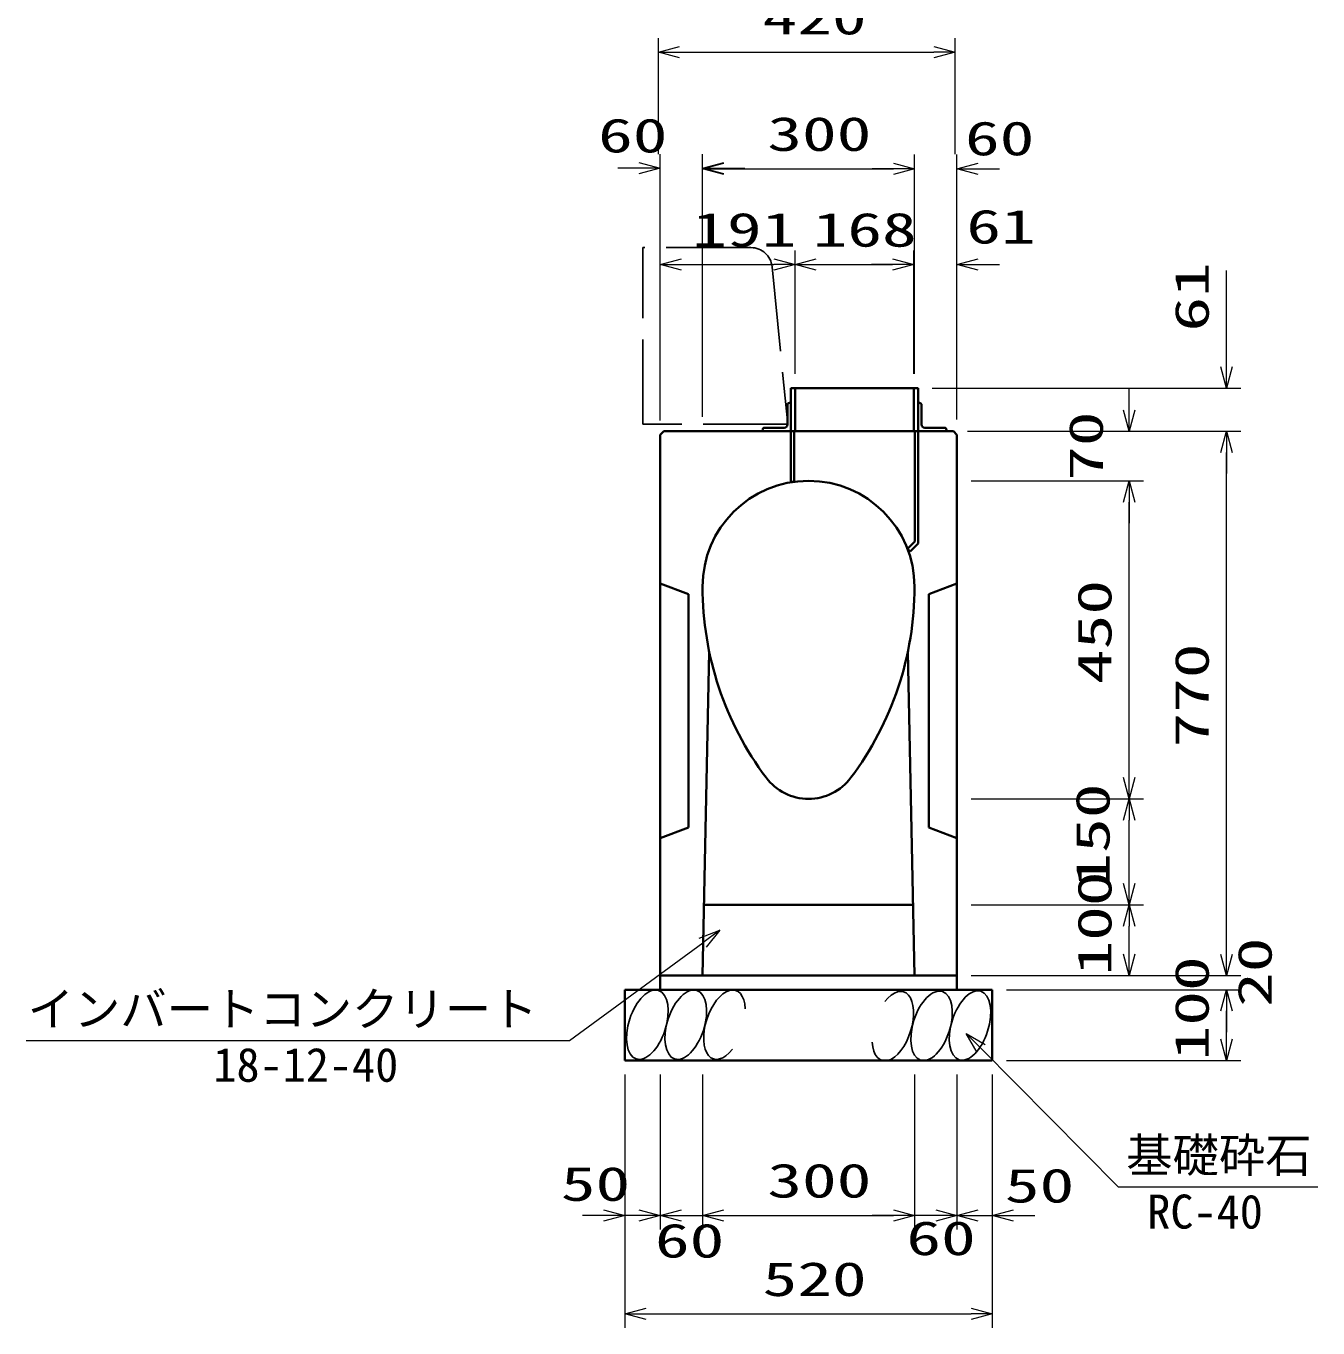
# Model space of a CAD drawing. Units: millimetres on the paper. Extents: x 0 to 841, y 0 to 594.
# Drawn here: x 306.6 to 398, y 412 to 504.1 of the extents above; entities that cross this region are included whole.
import ezdxf
from ezdxf.enums import TextEntityAlignment as Align

# ---------------------------------------------------------------- set-up
doc = ezdxf.new("R2010")
doc.units = ezdxf.units.MM
doc.linetypes.add('DASHED', pattern=[7.5, 6, -1.5])
for name, color, linetype, lineweight in [('D-STR-DIM（寸法）', 7, 'Continuous', 13), ('D-STR-HTXT(基礎砕石-旗)', 7, 'Continuous', 13), ('D-STR-HTXT（旗上げ）', 7, 'Continuous', 13), ('D-STR-STRF(グリ)', 7, 'Continuous', 25), ('D-STR-STRF(歩車)', 7, 'DASHED', 25), ('D-STR（構造物）', 1, 'Continuous', 35)]:
    doc.layers.add(name, color=color, linetype=linetype, lineweight=lineweight)
doc.styles.add('ＭＳ ゴシック', font='')
doc.styles.get('ＭＳ ゴシック').set_extended_font_data('MS Gothic')

# ---------------------------------------------------------------- blocks, each defined once
blk = doc.blocks.new('_Open30')
at = {"color": 7, "linetype": 'Continuous', "lineweight": 13}
for p, q in [((-1, 0.2679), (0, 0)), ((0, 0), (-1, -0.2679)), ((0, 0), (-1, 0))]:
    blk.add_line(p, q, dxfattribs=at)

msp = doc.modelspace()

# ---------------------------------------------------------------- linework, layer by layer
at = {"layer": 'D-STR-DIM（寸法）'}
for p, q in [((351.325, 495.04), (351.325, 503.249)), ((372.325, 495.04), (372.325, 503.249)), ((352.825, 502.249), (370.825, 502.249)), ((351.45, 476.183), (351.45, 495.04)), ((354.45, 476.464), (354.45, 495.04)), ((354.45, 476.464), (354.45, 495.007)), ((369.45, 479.483), (369.45, 495.007)), ((369.45, 479.483), (369.45, 495.007)), ((372.45, 476.274), (372.45, 495.007)), ((349.95, 494.04), (348.45, 494.04)), ((355.95, 494.04), (357.45, 494.04)), ((355.95, 494.007), (367.95, 494.007)), ((367.95, 494.007), (366.45, 494.007)), ((373.95, 494.007), (375.45, 494.007)), ((351.45, 476.183), (351.45, 488.231)), ((361, 479.483), (361, 488.231)), ((361, 480.483), (361, 488.231)), ((369.4, 479.483), (369.4, 488.231)), ((369.4, 479.483), (369.4, 488.231)), ((372.45, 479.483), (372.45, 488.231)), ((352.95, 487.231), (359.5, 487.231)), ((362.5, 487.231), (367.9, 487.231)), ((367.9, 487.231), (366.4, 487.231)), ((373.95, 487.231), (375.45, 487.231)), ((391.528, 479.983), (391.528, 486.816)), ((370.7, 478.483), (392.528, 478.483)), ((384.643, 476.933), (384.643, 478.433)), ((373.2, 475.433), (392.528, 475.433)), ((373.2, 475.433), (385.643, 475.433)), ((373.79, 475.433), (392.528, 475.433)), ((391.528, 438.425), (391.528, 473.933)), ((391.528, 473.933), (391.528, 472.433)), ((373.45, 471.925), (385.643, 471.925)), ((373.45, 471.925), (385.643, 471.925)), ((384.643, 450.927), (384.643, 470.425)), ((384.643, 470.425), (384.643, 468.925)), ((373.45, 449.427), (385.643, 449.427)), ((373.45, 449.427), (385.643, 449.427)), ((384.643, 443.427), (384.643, 447.927)), ((373.45, 441.927), (385.643, 441.927)), ((373.45, 441.927), (385.643, 441.927)), ((384.643, 438.427), (384.643, 440.427)), ((391.528, 438.425), (391.528, 439.925)), ((373.45, 436.927), (385.643, 436.927)), ((373.45, 436.925), (392.528, 436.925)), ((373.45, 436.925), (392.528, 436.925)), ((375.95, 435.925), (392.528, 435.925)), ((375.95, 435.925), (392.528, 435.925)), ((391.528, 432.425), (391.528, 434.425)), ((391.528, 434.425), (391.528, 432.925)), ((375.95, 430.925), (392.528, 430.925)), ((348.95, 429.925), (348.95, 418.958)), ((351.45, 429.925), (351.45, 418.958)), ((351.45, 429.925), (351.45, 418.958)), ((354.45, 429.925), (354.45, 418.958)), ((354.45, 429.925), (354.45, 418.958)), ((369.45, 429.925), (369.45, 418.958)), ((369.45, 429.925), (369.45, 418.958)), ((372.45, 429.925), (372.45, 418.958)), ((372.45, 429.925), (372.45, 418.958)), ((374.95, 429.925), (374.95, 418.958)), ((347.45, 419.958), (345.95, 419.958)), ((349.95, 419.958), (348.45, 419.958)), ((352.95, 419.958), (354.45, 419.958)), ((355.95, 419.958), (357.45, 419.958)), ((355.95, 419.958), (367.95, 419.958)), ((367.95, 419.958), (366.45, 419.958)), ((370.95, 419.958), (369.45, 419.958)), ((373.95, 419.958), (375.45, 419.958)), ((376.45, 419.958), (377.95, 419.958)), ((348.95, 418.958), (348.95, 411.993)), ((374.95, 418.958), (374.95, 411.993)), ((350.45, 412.993), (373.45, 412.993))]:
    msp.add_line(p, q, dxfattribs=at)
at = {"layer": 'D-STR-HTXT(基礎砕石-旗)'}
msp.add_lwpolyline([(397.994, 421.953), (383.89, 421.953), (374.167, 431.769)], dxfattribs=at)
at = {"layer": 'D-STR-HTXT（旗上げ）'}
msp.add_lwpolyline([(306.585, 432.339), (345.03, 432.339), (354.46, 439.248)], dxfattribs=at)
at = {"layer": 'D-STR-STRF(グリ)'}
for centre, major_axis in [((350.545, 433.449), (0.79, 2.421)), ((353.266, 433.449), (0.79, 2.421)), ((370.654, 433.368), (-0.771, -2.427)), ((373.376, 433.39), (-0.771, -2.427))]:
    msp.add_ellipse(centre, major_axis=major_axis, ratio=0.5139, dxfattribs=at)
for centre, major_axis in [((356.007, 433.449), (0.79, 2.421)), ((367.914, 433.346), (-0.771, -2.427))]:
    msp.add_ellipse(centre, major_axis=major_axis, ratio=0.5139, start_param=5.357556, end_param=10.375065, dxfattribs=at)
at = {"layer": 'D-STR-STRF(歩車)'}
for p, q in [((350.236, 475.926), (350.236, 488.426)), ((357.879, 488.426), (350.236, 488.426)), ((359.371, 487.075), (360.486, 475.926)), ((360.486, 475.926), (350.236, 475.926))]:
    msp.add_line(p, q, dxfattribs=at)
msp.add_arc((357.879, 486.926), 1.5, 5.71077, 89.99998, dxfattribs=at)
at = {"layer": 'D-STR（構造物）'}
for p, q in [((360.7, 475.433), (360.7, 478.483)), ((360.7, 478.483), (369.7, 478.483)), ((361, 475.433), (361, 478.483)), ((369.4, 475.433), (369.4, 478.483)), ((369.7, 478.483), (369.7, 475.433)), ((360.45, 477.283), (360.45, 475.908)), ((360.7, 477.433), (360.6, 477.433)), ((369.7, 477.433), (369.8, 477.433)), ((369.95, 477.283), (369.95, 475.908)), ((351.7, 475.433), (351.45, 475.183)), ((351.7, 475.433), (369.7, 475.433)), ((358.85, 475.683), (360.225, 475.683)), ((360.7, 475.433), (360.7, 471.862)), ((360.925, 471.862), (360.925, 475.433)), ((369.475, 467.628), (369.475, 475.433)), ((372.2, 475.433), (369.475, 475.433)), ((369.7, 475.433), (369.7, 467.499)), ((370.175, 475.683), (371.55, 475.683)), ((371.7, 475.533), (371.7, 475.433)), ((372.45, 475.183), (372.2, 475.433)), ((351.45, 475.183), (351.45, 435.925)), ((372.45, 435.925), (372.45, 475.183)), ((360.7, 471.862), (360.925, 471.862)), ((368.96, 467.113), (369.475, 467.628)), ((369.137, 466.936), (368.96, 467.113)), ((369.7, 467.499), (369.137, 466.936)), ((353.45, 463.906), (351.45, 464.656)), ((370.45, 463.906), (372.45, 464.656)), ((353.45, 447.406), (353.45, 463.906)), ((370.45, 447.406), (370.45, 463.906)), ((354.926, 459.826), (354.45, 436.925)), ((368.973, 459.826), (369.45, 436.925)), ((351.45, 446.656), (353.45, 447.406)), ((372.45, 446.656), (370.45, 447.406)), ((354.554, 441.925), (369.346, 441.925)), ((351.45, 436.925), (372.45, 436.925)), ((351.45, 436.925), (372.45, 436.925)), ((348.95, 435.925), (374.95, 435.925)), ((348.95, 435.925), (348.95, 430.925)), ((374.95, 435.925), (374.95, 430.925)), ((348.95, 430.925), (374.95, 430.925))]:
    msp.add_line(p, q, dxfattribs=at)
for centre, radius, start, end in [((360.6, 477.283), 0.15, 90, 180), ((369.8, 477.283), 0.15, 0, 90), ((358.85, 475.533), 0.15, 90, 180), ((360.225, 475.908), 0.225, 270, 0), ((370.175, 475.908), 0.225, 180, 270), ((371.55, 475.533), 0.15, 0, 90), ((361.95, 464.425), 7.5, 0, 180), ((376.95, 464.425), 22.5, 180, 216.86989), ((346.95, 464.425), 22.5, 323.13008, 359.99998), ((361.95, 453.175), 3.75, 216.86989, 323.1301)]:
    msp.add_arc(centre, radius, start, end, dxfattribs=at)

# ---------------------------------------------------------------- block references
at = {"layer": 'D-STR-DIM（寸法）', "xscale": 1.5, "yscale": 1.5}
for p, rotation in [((351.325, 502.249), 180), ((354.45, 494.04), 180), ((354.45, 494.007), 180), ((372.45, 494.007), 180), ((351.45, 487.231), 180), ((361, 487.231), 180), ((372.45, 487.231), 180), ((391.528, 478.483), 270), ((384.643, 475.433), 270), ((391.528, 475.433), 90), ((391.528, 475.433), 90), ((384.643, 471.925), 90), ((384.643, 471.925), 90), ((384.643, 449.427), 270), ((384.643, 449.427), 90), ((384.643, 441.927), 270), ((384.643, 441.927), 90), ((384.643, 436.927), 270), ((391.528, 436.925), 270), ((391.528, 436.925), 270), ((391.528, 435.925), 90), ((391.528, 435.925), 90), ((391.528, 430.925), 270), ((351.45, 419.958), 180), ((354.45, 419.958), 180), ((354.45, 419.958), 180), ((372.45, 419.958), 180), ((374.95, 419.958), 180), ((348.95, 412.993), 180)]:
    msp.add_blockref('_Open30', p, dxfattribs=dict(at, rotation=rotation))
for p in [(372.325, 502.249), (351.45, 494.04), (369.45, 494.007), (369.45, 494.007), (361, 487.231), (369.4, 487.231), (369.4, 487.231), (348.95, 419.958), (351.45, 419.958), (369.45, 419.958), (369.45, 419.958), (372.45, 419.958), (374.95, 412.993)]:
    msp.add_blockref('_Open30', p, dxfattribs=at)
at = {"layer": 'D-STR-HTXT(基礎砕石-旗)', "xscale": 1.5, "yscale": 1.5, "rotation": 134.72505}
msp.add_blockref('_Open30', (373.112, 432.835), dxfattribs=at)
at = {"layer": 'D-STR-HTXT（旗上げ）', "xscale": 1.5, "yscale": 1.5, "rotation": 36.22839}
msp.add_blockref('_Open30', (355.67, 440.134), dxfattribs=at)

# ---------------------------------------------------------------- texts
at = {"layer": 'D-STR-DIM（寸法）', "style": 'ＭＳ ゴシック', "width": 1.5}
for s, p in [('420', (358.7, 502.786)), ('60', (347.061, 494.434)), ('300', (359.034, 494.544)), ('60', (373.02, 494.23)), ('61', (373.115, 487.991)), ('191', (353.725, 487.768)), ('168', (362.242, 487.768)), ('50', (344.424, 420.264)), ('300', (359.034, 420.496)), ('50', (375.843, 420.145)), ('60', (351.082, 416.252)), ('60', (368.872, 416.424)), ('520', (358.7, 413.53))]:
    msp.add_text(s, height=2.405, dxfattribs=at).set_placement(p, align=Align.BOTTOM_LEFT)
for s, p in [('61', (390.99, 482.483)), ('70', (383.501, 471.923)), ('450', (384.105, 457.551)), ('770', (390.99, 453.054)), ('150', (383.975, 443.151)), ('100', (384.105, 436.927)), ('20', (395.442, 434.707)), ('100', (390.99, 430.925))]:
    msp.add_text(s, height=2.405, rotation=90, dxfattribs=at).set_placement(p, align=Align.BOTTOM_LEFT)
at = {"layer": 'D-STR-HTXT(基礎砕石-旗)', "style": 'ＭＳ ゴシック'}
for s, p in [('基礎砕石', (384.426, 422.289)), ('RC-40', (385.914, 418.303))]:
    msp.add_text(s, height=2.405, dxfattribs=at).set_placement(p, align=Align.BOTTOM_LEFT)
at = {"layer": 'D-STR-HTXT（旗上げ）', "style": 'ＭＳ ゴシック'}
for s, p in [('インバートコンクリート', (306.693, 432.635)), ('18-12-40', (319.836, 428.689))]:
    msp.add_text(s, height=2.405, dxfattribs=at).set_placement(p, align=Align.BOTTOM_LEFT)

doc.saveas('drawing.dxf')
